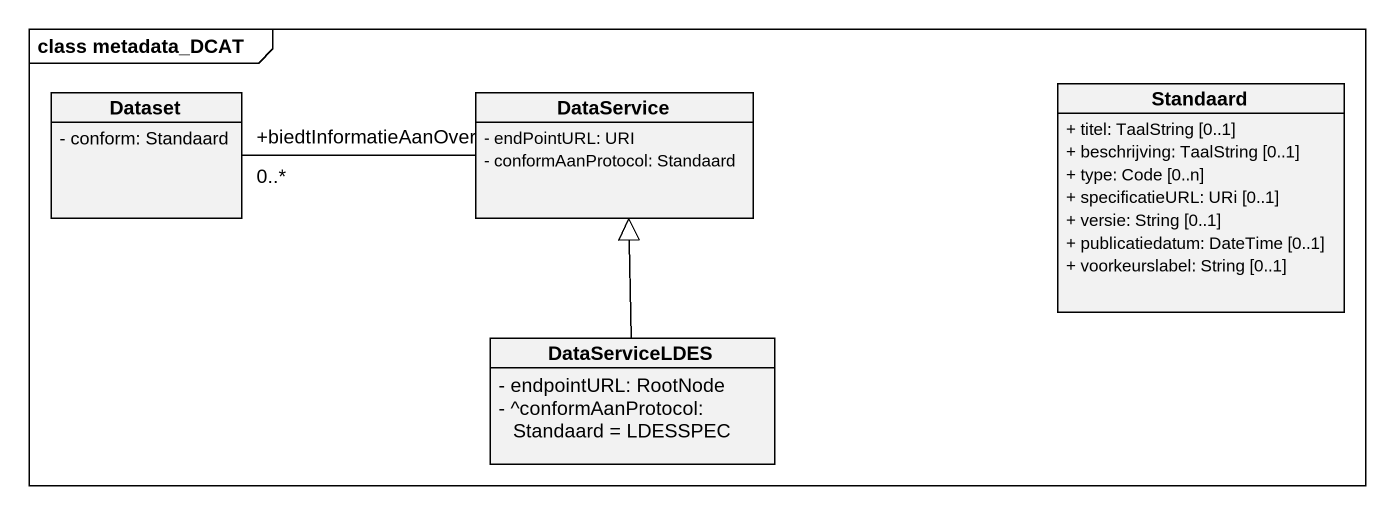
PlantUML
@startuml
mainframe class metadata_DCAT
hide circle
hide empty members
skinparam classAttributeIconSize 0
class Dataset {
  - conform: Standaard
}
class DataService {
  - endPointURL: URI
  - conformAanProtocol: Standaard
}
class Standaard {
  + titel: TaalString [0..1]
  + beschrijving: TaalString [0..1]
  + type: Code [0..n]
  + specificatieURL: URi [0..1]
  + versie: String [0..1]
  + publicatiedatum: DateTime [0..1]
  + voorkeurslabel: String [0..1]
}
class DataServiceLDES {
  - endpointURL: RootNode
  - ^conformAanProtocol: Standaard = LDESSPEC
}
DataService -left- "+biedtInformatieAanOver\n0..*" Dataset
DataServiceLDES -up-|> DataService
@enduml
